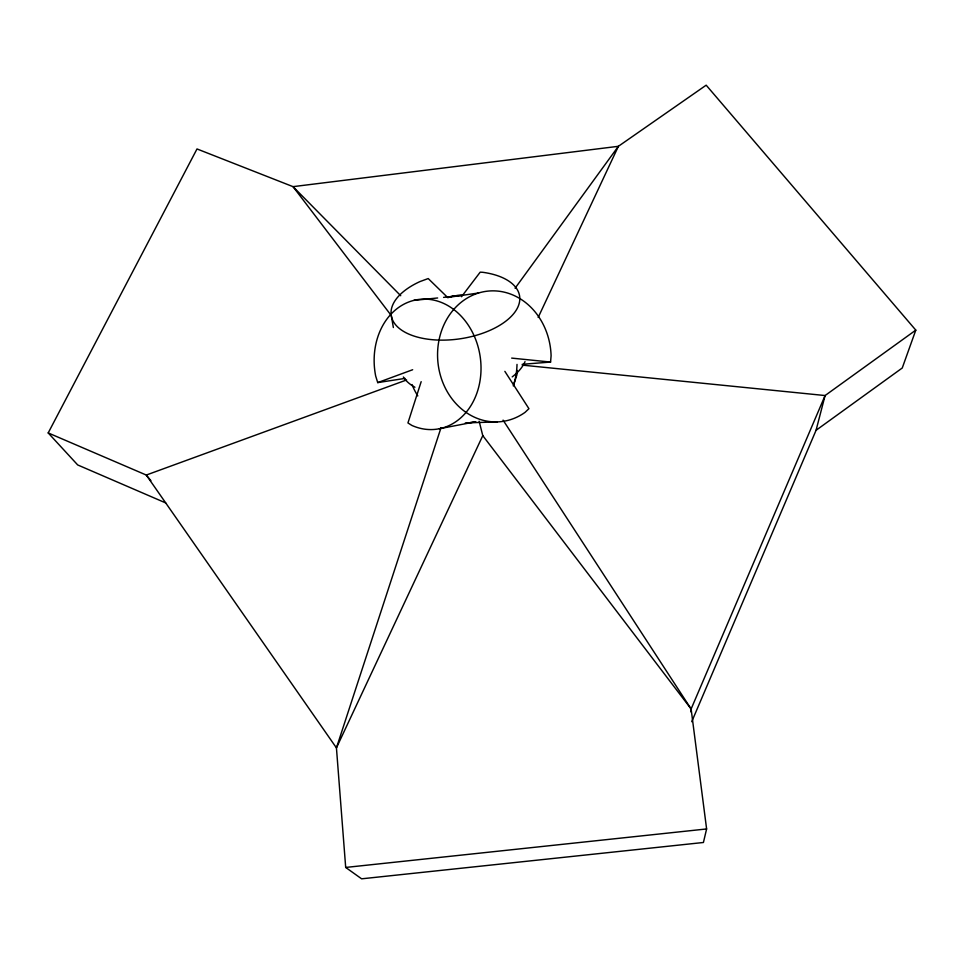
<?xml version="1.0" encoding="UTF-8"?>
<svg xmlns="http://www.w3.org/2000/svg" width="964" height="964" viewBox="0 0 964 964"><rect width="100%" height="100%" fill="white"/><g stroke="black" fill="none" stroke-linecap="round" stroke-linejoin="round"><path stroke-width="1.45" d="M522.235 364.308L550.577 362.066L551.095 355.8A65.6 56.719 85.2 0 0 482.362 292.008A65.6 56.719 85.2 0 0 441.849 379.912A65.6 56.719 85.2 0 0 525.019 412.387L528.935 408.688L504.859 371.357M517.27 370.477L516.909 374.839L513.294 385.937M690.778 711.794L691.116 708.986L825.088 395.541L915.8 330.134L706.178 85.181L618.382 146.311L515.077 288.236M503.075 420.135L691.116 708.986L706.612 828.956L703.419 842.488L361.621 878.819L345.69 867.443L336.436 747.883L441.066 427.594M691.73 721.699L816.062 430.293L825.088 395.541L522.235 365.115M421.172 381.672L407.941 422.943L411.869 425.425A65.48 53.153 81.6 0 0 480.65 375.984A65.48 53.153 81.6 0 0 424.305 299.093A65.48 53.153 81.6 0 0 375.683 376.044L377.719 382.6L405.025 378.406M915.8 330.134L902.256 367.995L816.062 430.293M479.132 421.22L482.783 435.632L336.436 747.883L146.287 475.047L48.2 432.932L197.005 148.95L293.032 186.655L400.723 295.719M538.177 317.457L618.382 146.311L293.032 186.655L390.649 314.734M461.515 296.719L480.193 272.161L482.819 272.306A64.913 33.366 -8.5 0 1 507.739 319.626A64.913 33.366 -8.5 0 1 408.989 334.171A64.913 33.366 -8.5 0 1 420.015 281.56L428.209 278.56L447.995 297.816M377.719 382.6L412.664 369.73M406.591 379.961L146.287 475.047L150.89 480.65M439.379 428.739L475.806 421.738A63.829 52.454 81.7 0 1 470.384 422.473M448.537 297.31L478.602 292.996M345.69 867.443L706.612 828.956M413.893 300.37L437.644 297.972M443.585 297.37L451.007 296.623A63.829 52.454 81.7 0 1 461.937 295.37M465.311 422.919L497.147 421.907M511.679 358.102L550.577 362.066M165.7 502.919L77.698 464.949L48.2 432.932M482.783 435.632L691.116 708.986M391.107 314.36L393.36 327.519M417.798 395.915A63.817 55.659 85 0 1 411.99 384.552M448.501 297.117A63.817 55.659 85 0 1 461.515 295.418M517.017 364.404A63.829 52.454 81.7 0 1 513.511 385.13M525.019 361.645A63.757 34.162 -8.5 0 1 512.209 376.888M414.918 387.239A63.757 34.162 -8.5 0 1 403.35 377.008"/></g></svg>
